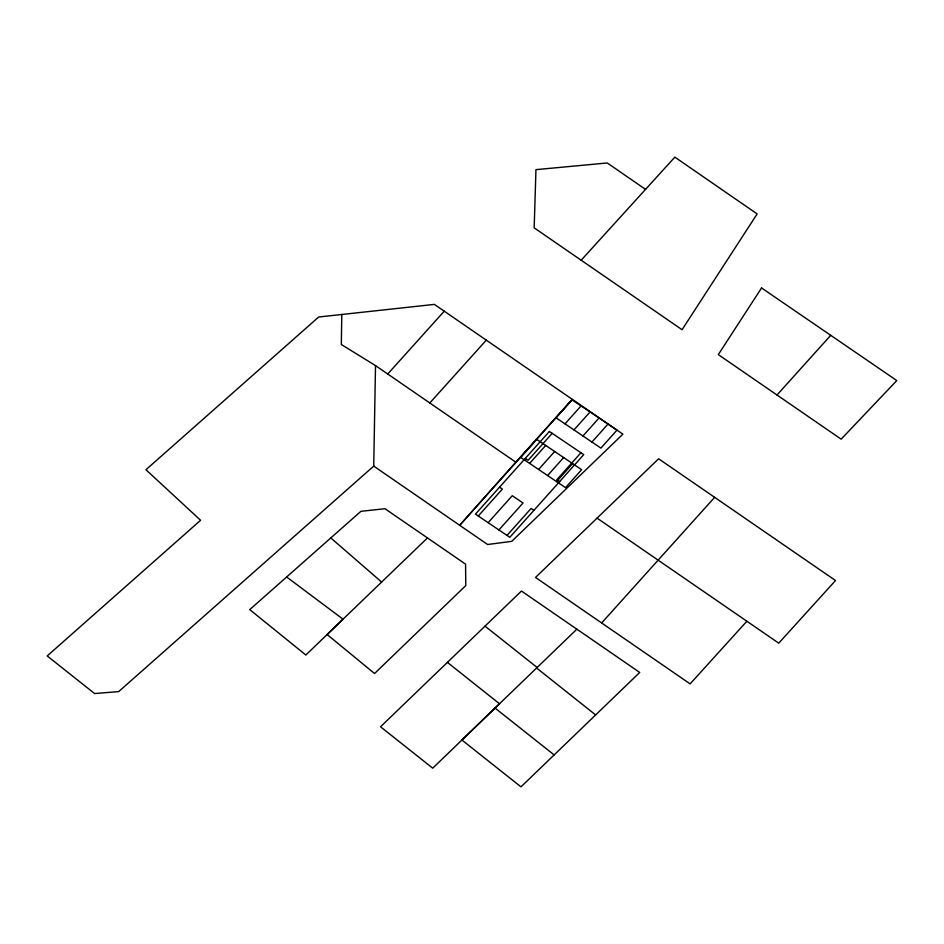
<?xml version="1.0" encoding="UTF-8"?>
<svg xmlns="http://www.w3.org/2000/svg" width="944" height="944" viewBox="0 0 944 944"><rect width="100%" height="100%" fill="white"/><g stroke="black" fill="none" stroke-linecap="round" stroke-linejoin="round"><path stroke-width="1.42" d="M341.799 314.482L341.315 344.489L375.511 365.599L515.813 462.194L572.324 399.371L459.716 525.277L515.813 462.194M373.73 466.1L487.6 544.511L511.742 541.349L622.875 434.169L434.382 304.393L318.671 317.007L145.942 469.734L200.588 520.286L47.2 655.938L94.612 693.557L118.673 691.61L373.73 466.1L375.511 365.599M478.266 516.014L502.361 489.063L499.565 487.175M552.193 433.355L528.097 460.294L525.289 458.406M529.631 463.41L545.703 445.438M565.008 423.856L581.091 405.885M488.142 522.681L512.262 495.706L523.035 502.987L498.916 529.95M538.599 469.475L554.683 451.492M573.987 429.921L590.059 411.938M547.579 475.54L563.662 457.557M582.967 435.986L599.039 418.003M506.999 535.413L531.094 508.462L533.903 510.362M580.926 452.754L556.83 479.694L559.639 481.593M556.559 481.605L572.642 463.622M591.935 442.04L608.019 424.068M714.643 497.335L601.647 622.969M387.724 374.013L444.258 311.166M429.791 402.994L486.313 340.147M776.995 395.005L830.744 335.321M746.869 621.235L690.123 683.881L535.531 577.445L658.629 458.784L835.523 580.536L778.741 643.171L597.056 518.126M581.174 260.214L674.842 157.141L757.147 213.922L682.064 329.704L534.174 227.846L535.956 169.649L607.252 162.97L645.554 189.378M447.397 662.369L499.506 703.764L432.718 768.18L380.538 726.786L521.454 591.038L639.725 672.447L520.994 786.859L461.923 740.025L576.867 629.176M427.479 537.938L327.131 634.51L374.544 673.52L465.781 585.587L465.569 564.146L384.999 508.722L360.915 511.318L249.747 609.612L305.856 655.03L343.038 619.205L286.646 576.973M495.057 708.083L554.14 754.917M485.015 626.143L537.136 667.491M536.605 668.01L595.64 714.927M330.789 537.938L381.636 582.059M761.56 287.955L718.313 354.602L841.151 439.172L896.8 380.562L761.56 287.955M536.723 439.373L520.651 457.356L565.539 487.659L581.622 469.687L536.723 439.373M572.111 399.819L556.028 417.803L600.915 448.105L616.998 430.122L572.111 399.819M549.384 431.455L475.457 514.114L509.807 537.301L583.734 454.642L549.384 431.455"/></g></svg>
